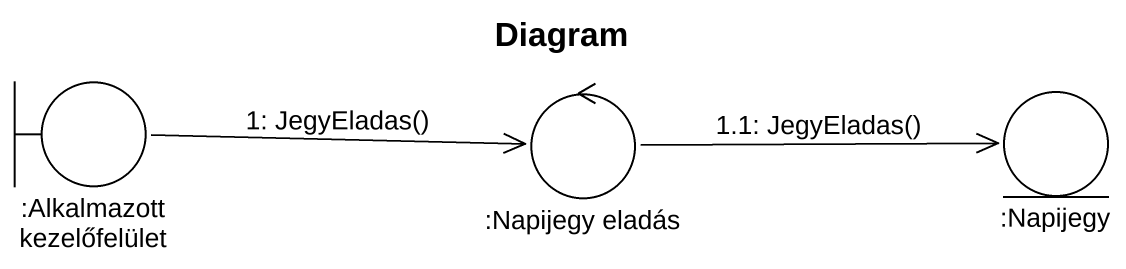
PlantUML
@startuml
title Diagram
boundary ":Alkalmazott kezelőfelület" as Alkalmazott_kezelőfelület
control ":Napijegy eladás" as Napijegy_eladás
entity ":Napijegy" as Napijegy
Alkalmazott_kezelőfelület -right-> Napijegy_eladás : 1: JegyEladas()
Napijegy_eladás -right-> Napijegy : 1.1: JegyEladas()
@enduml
